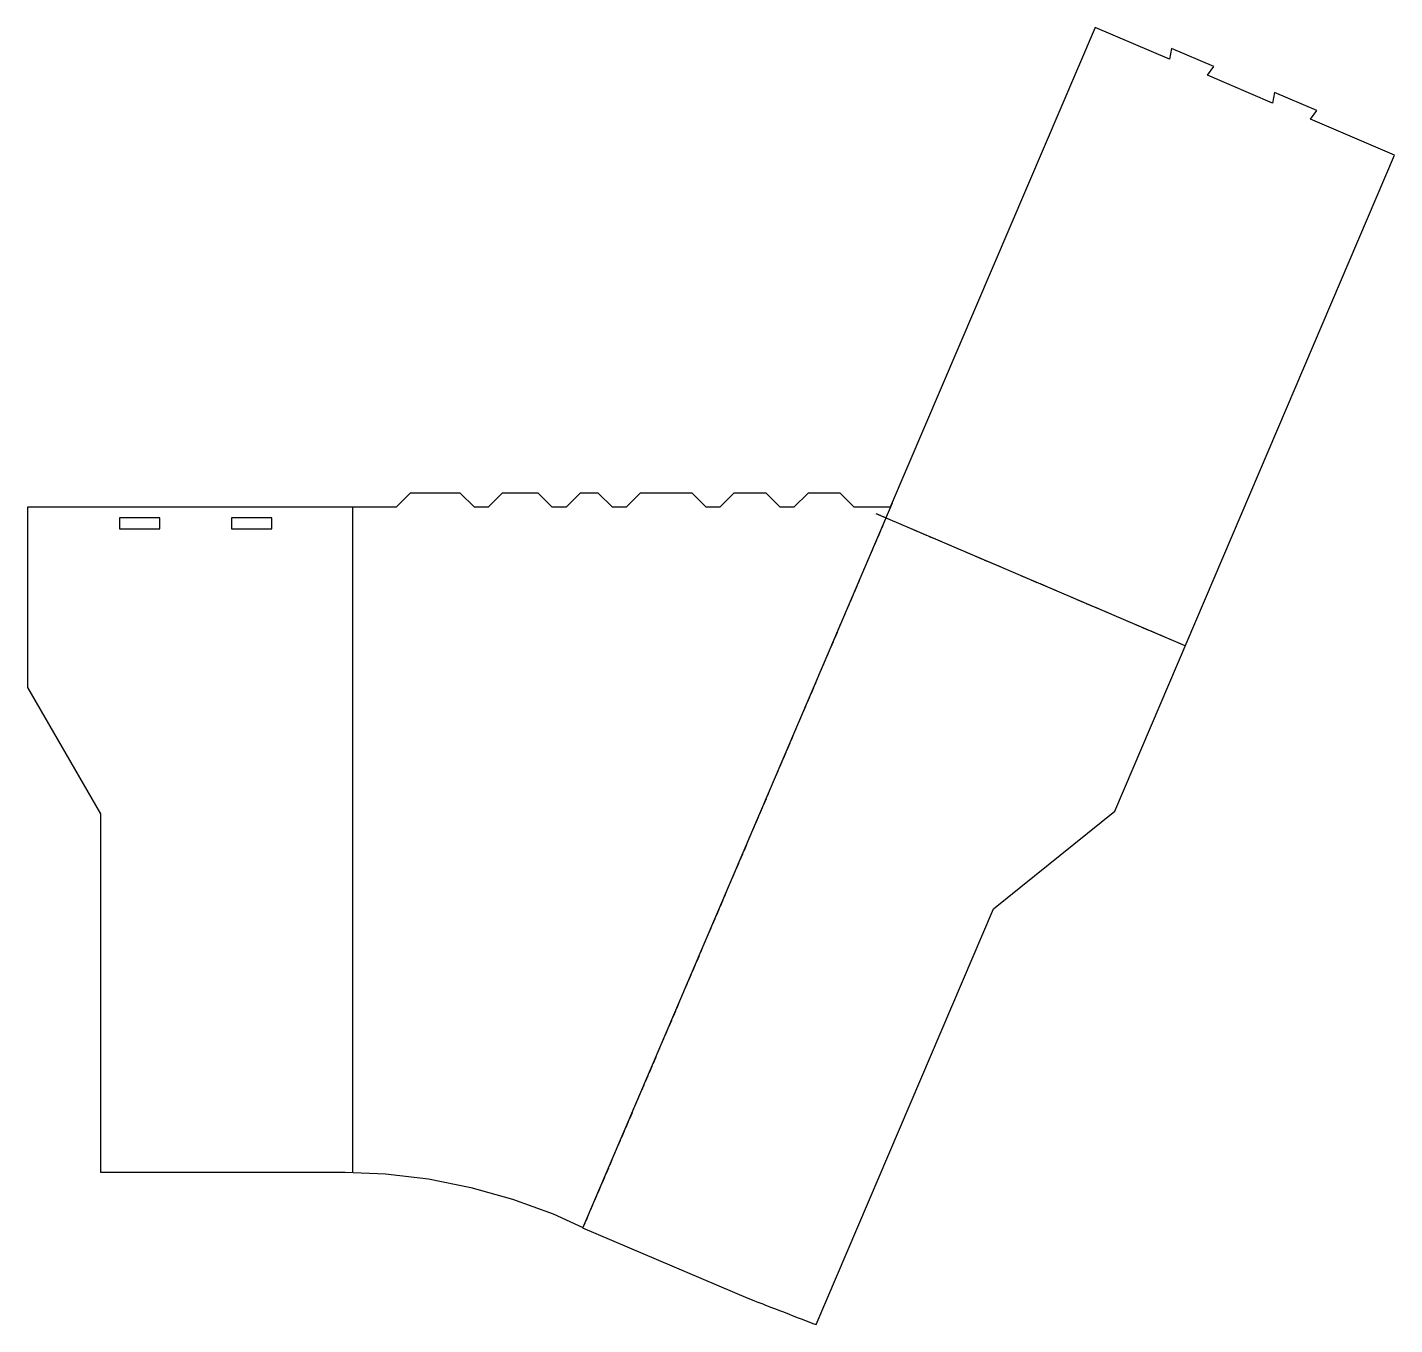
# Model space of a CAD drawing. Header units: metres. Extents: x 0 to 409, y 0 to 387.
import ezdxf

# ---------------------------------------------------------------- set-up
doc = ezdxf.new("R2010")
doc.units = ezdxf.units.M

msp = doc.modelspace()

# ---------------------------------------------------------------- linework, layer by layer
at = {"layer": 'CUT'}
for points in [[(-0.075, 190.29687), (21.74023, 152.51179), (21.74023, 45.45284), (94.93332, 45.45284), (94.93263, 45.41748), (106.95632, 44.94766), (119.80452, 43.43536), (132.49554, 40.92512), (144.95199, 37.43225), (157.0979, 32.97803), (165.90799, 28.94173), (165.87473, 28.86385), (215.24968, 7.78149), (217.01977, 7.10142), (217.90408, 6.76141), (219.67252, 6.08091), (220.55666, 5.74043), (222.32476, 5.05902), (223.20872, 4.7181), (224.97648, 4.0358), (225.86028, 3.69444), (227.62771, 3.01127), (228.51135, 2.66947), (230.27845, 1.98545), (231.16193, 1.64323), (232.92872, 0.95838), (234.69531, 0.27299), (235.64616, -0.09617), (288.68792, 124.12778), (324.88445, 153.34632), (408.53499, 349.25614), (383.33889, 360.01449), (385.23454, 362.65739), (372.64699, 368.03209), (372.0491, 364.83506), (352.56686, 373.15369), (354.46252, 375.79658), (341.87497, 381.17128), (341.27707, 377.97426), (319.00093, 387.48583), (257.79696, 244.14598), (247.02321, 244.14598), (242.82321, 248.34598), (233.22788, 248.34598), (229.02788, 244.14598), (224.89001, 244.14598), (220.69001, 248.34598), (211.09468, 248.34598), (206.89468, 244.14598), (202.75682, 244.14598), (198.55682, 248.34598), (183.09468, 248.34598), (178.89468, 244.14598), (174.75682, 244.14598), (170.55682, 248.34598), (165.1453, 248.34598), (160.9453, 244.14598), (156.80744, 244.14598), (152.60744, 248.34598), (141.8515, 248.34598), (137.6515, 244.14598), (133.51363, 244.14598), (129.31363, 248.34598), (114.29823, 248.34598), (110.09823, 244.14598), (-0.075, 244.14598), (-0.075, 190.29687)], [(27.43476, 237.69598), (39.48476, 237.69598), (39.48476, 240.92098), (27.43476, 240.92098), (27.43476, 237.69598)], [(60.89453, 237.69598), (72.94453, 237.69598), (72.94453, 240.92098), (60.89453, 240.92098), (60.89453, 237.69598)]]:
    msp.add_lwpolyline(points, close=True, dxfattribs=at)
at = {"layer": 'SCORE'}
for p, q in [((258.37885, 245.31776), (257.59347, 243.47841)), ((97.20429, 243.52784), (97.20429, 244.07098)), ((97.20429, 240.52784), (97.20429, 242.52784)), ((254.83935, 241.60113), (253.57085, 242.14276)), ((257.59837, 240.42307), (255.75902, 241.20844)), ((257.20079, 242.55874), (256.41542, 240.71939)), ((97.20429, 237.52784), (97.20429, 239.52784)), ((254.84467, 237.0407), (254.0593, 235.20136)), ((256.02273, 239.79972), (255.23736, 237.96038)), ((260.35739, 239.24501), (258.51804, 240.03038)), ((263.1164, 238.06695), (261.27706, 238.85232)), ((265.87542, 236.88889), (264.03608, 237.67427)), ((97.20429, 234.52784), (97.20429, 236.52784)), ((97.20429, 231.52784), (97.20429, 233.52784)), ((253.66661, 234.28169), (252.88124, 232.44234)), ((268.63444, 235.71083), (266.79509, 236.49621)), ((271.39345, 234.53277), (269.55411, 235.31815)), ((274.15247, 233.35472), (272.31313, 234.14009)), ((276.91149, 232.17666), (275.07214, 232.96203)), ((97.20429, 228.52784), (97.20429, 230.52784)), ((252.48855, 231.52267), (251.70318, 229.68333)), ((279.67051, 230.9986), (277.83116, 231.78397)), ((282.42952, 229.82054), (280.59018, 230.60591)), ((285.18854, 228.64248), (283.3492, 229.42785)), ((97.20429, 225.52784), (97.20429, 227.52784)), ((250.13243, 226.00464), (249.34706, 224.16529)), ((251.31049, 228.76365), (250.52512, 226.92431)), ((287.94756, 227.46442), (286.10821, 228.24979)), ((290.70658, 226.28636), (288.86723, 227.07173)), ((293.46559, 225.1083), (291.62625, 225.89368)), ((97.20429, 222.52784), (97.20429, 224.52784)), ((97.20429, 219.52784), (97.20429, 221.52784)), ((248.95438, 223.24562), (248.169, 221.40627)), ((296.22461, 223.93024), (294.38527, 224.71562)), ((298.98363, 222.75219), (297.14428, 223.53756)), ((301.74265, 221.57413), (299.9033, 222.3595)), ((304.50166, 220.39607), (302.66232, 221.18144)), ((97.20429, 216.52784), (97.20429, 218.52784)), ((246.59826, 217.72758), (245.81288, 215.88824)), ((247.77632, 220.4866), (246.99094, 218.64726)), ((307.26068, 219.21801), (305.42134, 220.00338)), ((310.0197, 218.03995), (308.18035, 218.82532)), ((312.77872, 216.86189), (310.93937, 217.64726)), ((97.20429, 213.52784), (97.20429, 215.52784)), ((97.20429, 210.52784), (97.20429, 212.52784)), ((245.4202, 214.96857), (244.63483, 213.12922)), ((315.53773, 215.68383), (313.69839, 216.4692)), ((318.29675, 214.50577), (316.45741, 215.29114)), ((321.05577, 213.32771), (319.21642, 214.11309)), ((323.81479, 212.14965), (321.97544, 212.93503)), ((97.20429, 207.52784), (97.20429, 209.52784)), ((243.06408, 209.45053), (242.27871, 207.61119)), ((244.24214, 212.20955), (243.45677, 210.3702)), ((326.5738, 210.9716), (324.73446, 211.75697)), ((329.33282, 209.79354), (327.49348, 210.57891)), ((332.09184, 208.61548), (330.25249, 209.40085)), ((97.20429, 204.52784), (97.20429, 206.52784)), ((241.88602, 206.69151), (241.10065, 204.85217)), ((334.85086, 207.43742), (333.01151, 208.22279)), ((337.60987, 206.25936), (335.77053, 207.04473)), ((340.36889, 205.0813), (338.52955, 205.86667)), ((343.12791, 203.90324), (341.28856, 204.68861)), ((97.20429, 201.52784), (97.20429, 203.52784)), ((97.20429, 198.52784), (97.20429, 200.52784)), ((239.5299, 201.17348), (238.74453, 199.33413)), ((240.70796, 203.9325), (239.92259, 202.09315)), ((345.88693, 202.72518), (344.04758, 203.51056)), ((97.20429, 195.52784), (97.20429, 197.52784)), ((238.35184, 198.41446), (237.56647, 196.57512)), ((97.20429, 192.52784), (97.20429, 194.52784)), ((235.99573, 192.89643), (235.21035, 191.05708)), ((237.17379, 195.65544), (236.38841, 193.8161)), ((97.20429, 189.52784), (97.20429, 191.52784)), ((97.20429, 186.52784), (97.20429, 188.52784)), ((234.81767, 190.13741), (234.0323, 188.29806)), ((97.20429, 183.52784), (97.20429, 185.52784)), ((232.46155, 184.61937), (231.67618, 182.78003)), ((233.63961, 187.37839), (232.85424, 185.53905)), ((97.20429, 180.52784), (97.20429, 182.52784)), ((231.28349, 181.86036), (230.49812, 180.02101)), ((97.20429, 177.52784), (97.20429, 179.52784)), ((97.20429, 174.52784), (97.20429, 176.52784)), ((228.92737, 176.34232), (228.142, 174.50298)), ((230.10543, 179.10134), (229.32006, 177.26199)), ((97.20429, 171.52784), (97.20429, 173.52784)), ((227.74931, 173.5833), (226.96394, 171.74396)), ((97.20429, 168.52784), (97.20429, 170.52784)), ((225.3932, 168.06527), (224.60782, 166.22592)), ((226.57126, 170.82429), (225.78588, 168.98494)), ((97.20429, 165.52784), (97.20429, 167.52784)), ((97.20429, 162.52784), (97.20429, 164.52784)), ((224.21514, 165.30625), (223.42976, 163.46691)), ((97.20429, 159.52784), (97.20429, 161.52784)), ((221.85902, 159.78822), (221.07365, 157.94887)), ((223.03708, 162.54723), (222.25171, 160.70789)), ((97.20429, 156.52784), (97.20429, 158.52784)), ((97.20429, 153.52784), (97.20429, 155.52784)), ((220.68096, 157.0292), (219.89559, 155.18985)), ((97.20429, 150.52784), (97.20429, 152.52784)), ((218.32484, 151.51116), (217.53947, 149.67182)), ((219.5029, 154.27018), (218.71753, 152.43084)), ((97.20429, 147.52784), (97.20429, 149.52784)), ((217.14678, 148.75215), (216.36141, 146.9128)), ((97.20429, 144.52784), (97.20429, 146.52784)), ((97.20429, 141.52784), (97.20429, 143.52784)), ((214.79067, 143.23411), (214.00529, 141.39477)), ((215.96872, 145.99313), (215.18335, 144.15379)), ((97.20429, 138.52784), (97.20429, 140.52784)), ((213.61261, 140.4751), (212.82723, 138.63575)), ((97.20429, 135.52784), (97.20429, 137.52784)), ((211.25649, 134.95706), (210.47112, 133.11772)), ((212.43455, 137.71608), (211.64918, 135.87673)), ((97.20429, 132.52784), (97.20429, 134.52784)), ((97.20429, 129.52784), (97.20429, 131.52784)), ((210.07843, 132.19804), (209.29306, 130.3587)), ((97.20429, 126.52784), (97.20429, 128.52784)), ((207.72231, 126.68001), (206.93694, 124.84066)), ((208.90037, 129.43903), (208.115, 127.59968)), ((97.20429, 123.52784), (97.20429, 125.52784)), ((206.54425, 123.92099), (205.75888, 122.08165)), ((97.20429, 120.52784), (97.20429, 122.52784)), ((97.20429, 117.52784), (97.20429, 119.52784)), ((205.36619, 121.16197), (204.58082, 119.32263)), ((97.20429, 114.52784), (97.20429, 116.52784)), ((203.01008, 115.64394), (202.2247, 113.80459)), ((204.18814, 118.40296), (203.40276, 116.56361)), ((97.20429, 111.52784), (97.20429, 113.52784)), ((97.20429, 108.52784), (97.20429, 110.52784)), ((201.83202, 112.88492), (201.04664, 111.04558)), ((97.20429, 105.52784), (97.20429, 107.52784)), ((199.4759, 107.36689), (198.69053, 105.52754)), ((200.65396, 110.1259), (199.86859, 108.28656)), ((97.20429, 102.52784), (97.20429, 104.52784)), ((198.29784, 104.60787), (197.51247, 102.76852)), ((97.20429, 99.52784), (97.20429, 101.52784)), ((97.20429, 96.52784), (97.20429, 98.52784)), ((195.94172, 99.08983), (195.15635, 97.25049)), ((197.11978, 101.84885), (196.33441, 100.00951)), ((97.20429, 93.52784), (97.20429, 95.52784)), ((194.76366, 96.33082), (193.97829, 94.49147)), ((97.20429, 90.52784), (97.20429, 92.52784)), ((192.40755, 90.81278), (191.62217, 88.97344)), ((193.5856, 93.5718), (192.80023, 91.73245)), ((97.20429, 87.52784), (97.20429, 89.52784)), ((97.20429, 84.52784), (97.20429, 86.52784)), ((191.22949, 88.05376), (190.44411, 86.21442)), ((97.20429, 81.52784), (97.20429, 83.52784)), ((188.87337, 82.53573), (188.088, 80.69638)), ((190.05143, 85.29475), (189.26606, 83.4554)), ((97.20429, 78.52784), (97.20429, 80.52784)), ((187.69531, 79.77671), (186.90994, 77.93737)), ((97.20429, 75.52784), (97.20429, 77.52784)), ((97.20429, 72.52784), (97.20429, 74.52784)), ((185.33919, 74.25868), (184.55382, 72.41933)), ((186.51725, 77.01769), (185.73188, 75.17835)), ((97.20429, 69.52784), (97.20429, 71.52784)), ((184.16113, 71.49966), (183.37576, 69.66031)), ((97.20429, 66.52784), (97.20429, 68.52784)), ((97.20429, 63.52784), (97.20429, 65.52784)), ((181.80502, 65.98162), (181.01964, 64.14228)), ((182.98307, 68.74064), (182.1977, 66.9013)), ((97.20429, 60.52784), (97.20429, 62.52784)), ((180.62696, 63.22261), (179.84158, 61.38326)), ((97.20429, 57.52784), (97.20429, 59.52784)), ((178.27084, 57.70457), (177.48547, 55.86523)), ((179.4489, 60.46359), (178.66352, 58.62425)), ((97.20429, 54.52784), (97.20429, 56.52784)), ((97.20429, 51.52784), (97.20429, 53.52784)), ((177.09278, 54.94556), (176.30741, 53.10621)), ((97.20429, 48.52784), (97.20429, 50.52784)), ((174.73666, 49.42752), (173.95129, 47.58818)), ((175.91472, 52.18654), (175.12935, 50.34719)), ((97.20429, 45.52784), (97.20429, 47.52784)), ((173.5586, 46.6685), (172.77323, 44.82916)), ((171.20248, 41.15047), (170.41711, 39.31112)), ((172.38054, 43.90949), (171.59517, 42.07014)), ((170.02443, 38.39145), (169.23905, 36.55211)), ((167.66831, 32.87342), (166.88294, 31.03407)), ((168.84637, 35.63243), (168.06099, 33.79309)), ((166.49025, 30.1144), (165.97316, 28.90338))]:
    msp.add_line(p, q, dxfattribs=at)
at = {"layer": 'SCORE2'}
for p, q in [((258.37885, 245.31776), (165.97316, 28.90338)), ((97.20429, 45.52784), (97.20429, 244.07098)), ((345.88693, 202.72518), (253.57085, 242.14276))]:
    msp.add_line(p, q, dxfattribs=at)

doc.saveas('drawing.dxf')
